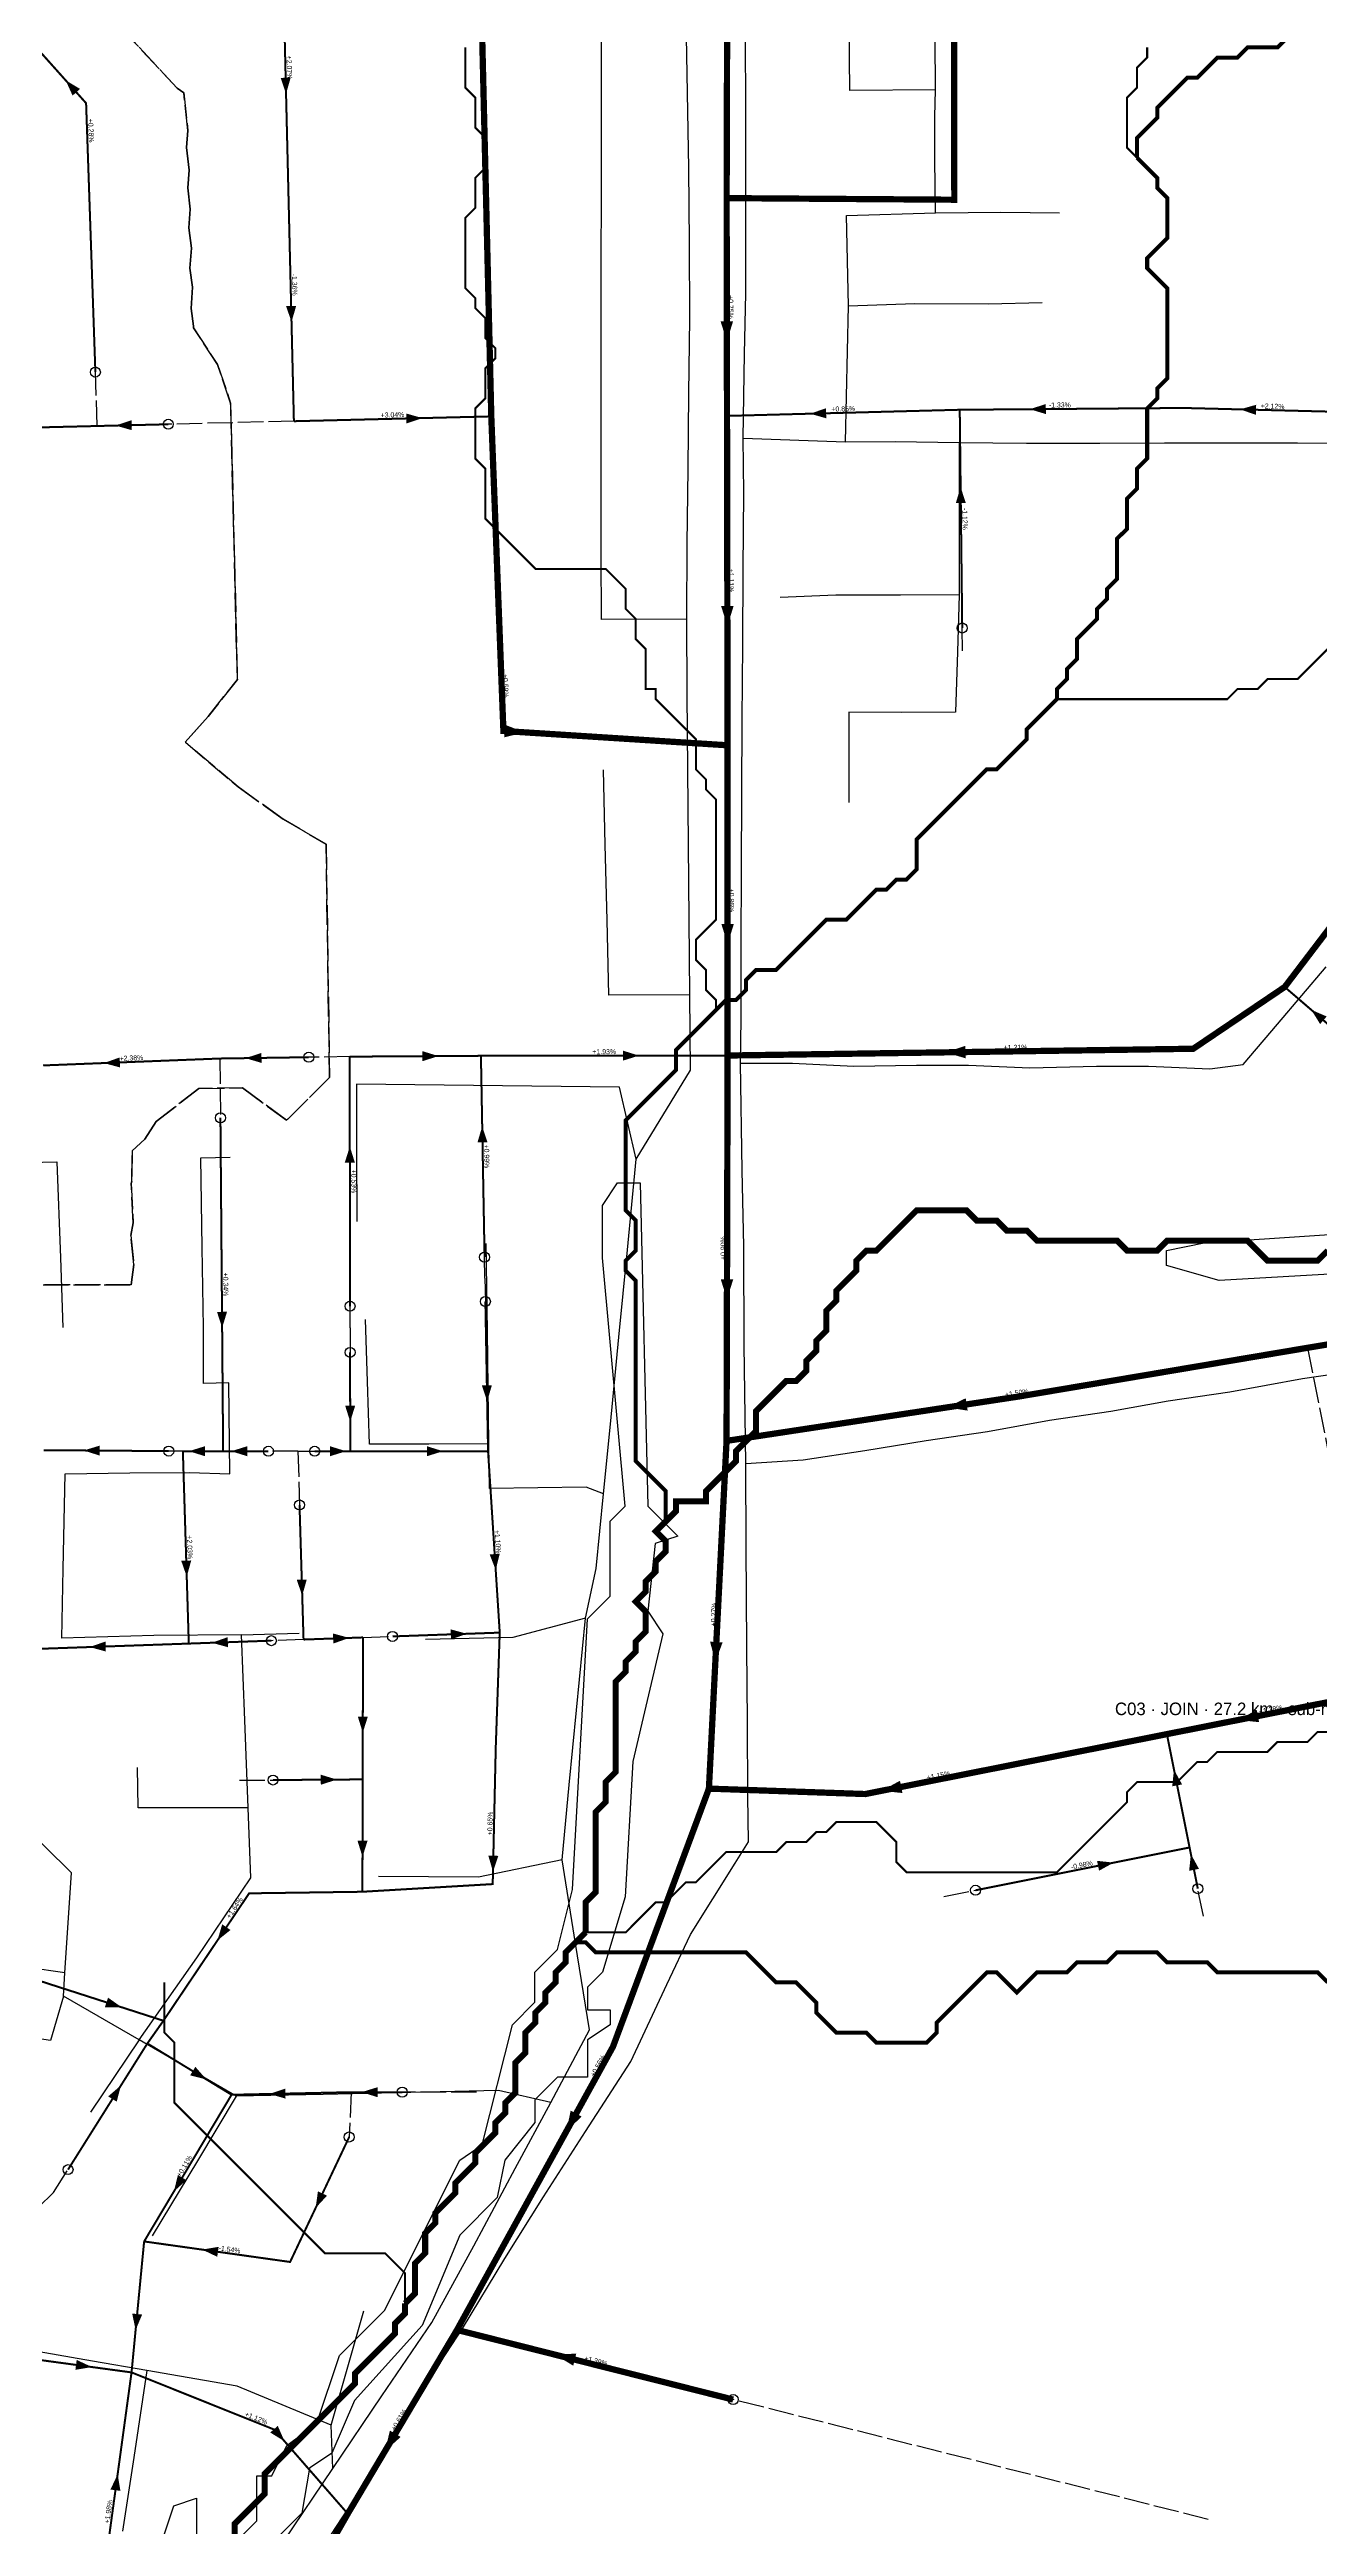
# Model space of a CAD drawing. Header units: metres. Extents: x 442821 to 452274, y 2561971 to 2571293.
# Drawn here: x 450702 to 451209, y 2568316 to 2569304 of the extents above; entities that cross this region are included whole.
import ezdxf
from ezdxf.enums import TextEntityAlignment as Align

# ---------------------------------------------------------------- set-up
doc = ezdxf.new("R2010")
doc.units = ezdxf.units.M
doc.header["$LTSCALE"] = 8
doc.linetypes.add('DASHDOT', pattern=[3.556, 2.54, -0.508, 0, -0.508])
doc.linetypes.add('DASHED', pattern=[1.524, 1.27, -0.254])
for name, color, linetype in [('A_ARROWS', 7, 'Continuous'), ('A_BUILT_2006', 252, 'Continuous'), ('A_CATCH_LABEL', 7, 'Continuous'), ('A_CATCHMENTS', 7, 'Continuous'), ('A_GRADIENT', 8, 'Continuous'), ('A_HEAD_GAP', 8, 'Continuous'), ('A_HEADS', 8, 'Continuous'), ('A_STREAMS', 5, 'Continuous'), ('A_WADI', 4, 'Continuous')]:
    doc.layers.add(name, color=color, linetype=linetype)

msp = doc.modelspace()

# ---------------------------------------------------------------- linework, layer by layer
at = {"layer": 'A_ARROWS', "color": 1}
for points in [[(450708.58, 2569292.04), (450714.33, 2569288.6), (450711.35, 2569285.93)], [(450728.53, 2569154.24), (450734.88, 2569156.39), (450734.97, 2569152.39)], [(450780.32, 2568901.77), (450786.69, 2568903.86), (450786.75, 2568899.86)], [(450723.83, 2568899.8), (450730.14, 2568902.05), (450730.3, 2568898.06)]]:
    msp.add_solid(points, dxfattribs=at)
at = {"layer": 'A_ARROWS', "color": 2}
for points in [[(450796.51, 2569286.64), (450794.36, 2569292.99), (450798.36, 2569293.09)], [(450798.69, 2569195.54), (450796.54, 2569201.89), (450800.54, 2569201.99)], [(450972.38, 2569187.87), (450969.86, 2569195.86), (450974.86, 2569195.87)], [(451005.57, 2569158.97), (451011.92, 2569161.14), (451012.02, 2569157.14)], [(451093.23, 2569160.77), (451099.61, 2569162.82), (451099.64, 2569158.82)], [(451177.09, 2569160.69), (451183.54, 2569162.53), (451183.44, 2569158.53)], [(450850.89, 2569157.22), (450844.54, 2569155.06), (450844.44, 2569159.06)], [(451065.63, 2569129.7), (451067.7, 2569123.32), (451063.7, 2569123.28)], [(450972.58, 2569074.22), (450970.07, 2569082.22), (450975.07, 2569082.22)], [(450891.73, 2569031.79), (450883.58, 2569029.81), (450883.9, 2569034.8)], [(450972.67, 2568947.34), (450970.17, 2568955.34), (450975.17, 2568955.34)], [(451205.51, 2568921.06), (451211.67, 2568918.41), (451209.06, 2568915.37)], [(450857.32, 2568902.6), (450850.93, 2568900.56), (450850.9, 2568904.56)], [(450937.3, 2568902.78), (450930.91, 2568900.77), (450930.9, 2568904.77)], [(451059.59, 2568904.08), (451067.55, 2568906.7), (451067.62, 2568901.7)], [(450874.77, 2568874.56), (450876.88, 2568868.2), (450872.88, 2568868.13)], [(450821.95, 2568866.52), (450823.96, 2568860.12), (450819.96, 2568860.12)], [(450972.41, 2568805.54), (450969.93, 2568813.55), (450974.93, 2568813.53)], [(450771.01, 2568794.12), (450768.96, 2568800.51), (450772.96, 2568800.54)], [(450876.74, 2568764.79), (450874.63, 2568771.16), (450878.63, 2568771.23)], [(451060.13, 2568762.37), (451067.67, 2568766.04), (451068.42, 2568761.1)], [(450822.1, 2568756.67), (450820.09, 2568763.07), (450824.09, 2568763.08)], [(450715.79, 2568745.19), (450722.21, 2568747.14), (450722.18, 2568743.14)], [(450757.77, 2568744.9), (450764.17, 2568746.9), (450764.17, 2568742.9)], [(450774.64, 2568744.9), (450781.04, 2568746.89), (450781.04, 2568742.89)], [(450820.44, 2568744.89), (450814.04, 2568742.89), (450814.04, 2568746.89)], [(450859.11, 2568744.89), (450852.71, 2568742.89), (450852.71, 2568746.89)], [(450756.89, 2568694.83), (450754.69, 2568701.17), (450758.69, 2568701.29)], [(450880.16, 2568697.46), (450877.75, 2568703.71), (450881.74, 2568703.97)], [(450802.96, 2568687.22), (450800.78, 2568693.56), (450804.77, 2568693.68)], [(450718.15, 2568666.73), (450724.48, 2568668.95), (450724.62, 2568664.96)], [(450766.89, 2568668.45), (450773.21, 2568670.67), (450773.35, 2568666.67)], [(450821.72, 2568670.38), (450815.39, 2568668.15), (450815.25, 2568672.15)], [(450868.65, 2568672.03), (450862.33, 2568669.8), (450862.19, 2568673.8)], [(450967.78, 2568660.75), (450965.68, 2568668.87), (450970.68, 2568668.62)], [(450827.12, 2568632.58), (450825.14, 2568638.98), (450829.14, 2568638.97)], [(451176.4, 2568637.64), (451183.76, 2568641.65), (451184.73, 2568636.75)], [(451150.75, 2568617.81), (451153.97, 2568611.92), (451150.05, 2568611.14)], [(450816.78, 2568613.84), (450810.39, 2568611.79), (450810.36, 2568615.79)], [(451034.09, 2568609.37), (451041.45, 2568613.38), (451042.42, 2568608.47)], [(450827.01, 2568583.01), (450825.02, 2568589.41), (450829.02, 2568589.4)], [(450879.07, 2568577.04), (450877.21, 2568583.49), (450881.21, 2568583.4)], [(451126.74, 2568580.7), (451120.86, 2568577.48), (451120.07, 2568581.4)], [(451157.5, 2568584.09), (451160.71, 2568578.21), (451156.79, 2568577.42)], [(450769.12, 2568549.62), (450771.03, 2568556.05), (450774.35, 2568553.82)], [(450730.97, 2568522.95), (450724.26, 2568523.01), (450725.49, 2568526.82)], [(450764.75, 2568494.16), (450758.24, 2568495.78), (450760.32, 2568499.2)], [(450730.65, 2568491.77), (450728.94, 2568485.29), (450725.55, 2568487.42)], [(450789.86, 2568488.38), (450796.21, 2568490.51), (450796.3, 2568486.52)], [(450826.64, 2568489.08), (450833.04, 2568491.08), (450833.04, 2568487.08)], [(450908.38, 2568473.53), (450910.05, 2568481.75), (450914.43, 2568479.34)], [(450751.79, 2568449.49), (450753.35, 2568456.01), (450756.79, 2568453.96)], [(450808.3, 2568442.85), (450809.23, 2568449.49), (450812.84, 2568447.78)], [(450763.01, 2568426.26), (450769.63, 2568427.35), (450769.07, 2568423.39)], [(450736.5, 2568394.16), (450735.12, 2568400.73), (450739.1, 2568400.34)], [(450719.07, 2568379.38), (450712.46, 2568378.26), (450712.99, 2568382.22)], [(450903.93, 2568384.3), (450912.3, 2568384.76), (450911.07, 2568379.92)], [(450795.91, 2568349.75), (450790.19, 2568353.26), (450793.21, 2568355.89)], [(450836.01, 2568345.88), (450837.94, 2568354.03), (450842.24, 2568351.48)], [(450729.32, 2568336.57), (450730.43, 2568329.96), (450726.47, 2568330.5)]]:
    msp.add_solid(points, dxfattribs=at)
at = {"layer": 'A_BUILT_2006', "color": 252}
for points in [[(450979.88, 2569264.57), (450979.75, 2569325.56)], [(451021.38, 2569287.91), (451020.98, 2569326.97)], [(450956.68, 2569286.97), (450956.14, 2569316.96)], [(450922.33, 2569277.88), (450922.35, 2569307.88)], [(451055.63, 2569288.22), (451055.51, 2569308.58)], [(450957.22, 2569256.97), (450956.68, 2569286.97)], [(451055.63, 2569288.22), (451021.38, 2569287.91)], [(451055.4, 2569277.46), (451055.63, 2569288.22)], [(450922.31, 2569247.88), (450922.33, 2569277.88)], [(451055.29, 2569260.51), (451055.4, 2569277.46)], [(450979.92, 2569206.95), (450979.88, 2569264.57)], [(451055.66, 2569239.11), (451055.29, 2569260.51)], [(450957.49, 2569226.97), (450957.22, 2569256.97)], [(450922.29, 2569217.88), (450922.31, 2569247.88)], [(451020.06, 2569238.09), (451055.66, 2569239.11)], [(451020.86, 2569202.02), (451020.06, 2569238.09)], [(451055.66, 2569239.11), (451081.66, 2569239.34)], [(451081.66, 2569239.34), (451105.14, 2569239.2)], [(450957.54, 2569196.97), (450957.49, 2569226.97)], [(450922.28, 2569187.88), (450922.29, 2569217.88)], [(450979.43, 2569182.93), (450979.92, 2569206.95)], [(451019.73, 2569147.78), (451020.86, 2569202.02)], [(451020.86, 2569202.02), (451047.41, 2569202.89)], [(451047.41, 2569202.89), (451076.75, 2569202.84)], [(451076.75, 2569202.84), (451098.12, 2569203.37)], [(450957.21, 2569166.98), (450957.54, 2569196.97)], [(450922.26, 2569157.88), (450922.28, 2569187.88)], [(450978.81, 2569149.15), (450979.43, 2569182.93)], [(450956.89, 2569136.98), (450957.21, 2569166.98)], [(450922.24, 2569127.88), (450922.26, 2569157.88)], [(450979.14, 2569127.42), (450978.81, 2569149.15)], [(450978.81, 2569149.15), (451019.73, 2569147.78)], [(451019.73, 2569147.78), (451039.49, 2569147.94)], [(451039.49, 2569147.94), (451065, 2569147.5)], [(451065, 2569147.5), (451065.01, 2569121.98)], [(451065, 2569147.5), (451091.86, 2569147.21)], [(451091.86, 2569147.21), (451121.2, 2569147.16)], [(451121.2, 2569147.16), (451146.95, 2569147.33)], [(451146.95, 2569147.33), (451170.64, 2569147.39)], [(451170.64, 2569147.39), (451199.98, 2569147.34)], [(451199.98, 2569147.34), (451230.01, 2569147.21)], [(450956.57, 2569106.98), (450956.89, 2569136.98)], [(450922.23, 2569102.88), (450922.24, 2569127.88)], [(450978.92, 2569096.86), (450979.14, 2569127.42)], [(451065.01, 2569121.98), (451065.01, 2569086.63)], [(450922.38, 2569076.89), (450922.23, 2569102.88)], [(450956.35, 2569076.98), (450956.57, 2569106.98)], [(450978.72, 2569066.69), (450978.92, 2569096.86)], [(451015.88, 2569086.51), (450993.69, 2569085.6)], [(451041.66, 2569086.58), (451015.88, 2569086.51)], [(451065.01, 2569086.63), (451041.66, 2569086.58)], [(451065.01, 2569086.63), (451064.34, 2569063.91)], [(450956.35, 2569076.98), (450922.38, 2569076.89)], [(450956.59, 2569046.98), (450956.35, 2569076.98)], [(450978.53, 2569036.94), (450978.72, 2569066.69)], [(451064.34, 2569063.91), (451063.58, 2569039.83)], [(450956.84, 2569016.98), (450956.59, 2569046.98)], [(450978.34, 2569007.29), (450978.53, 2569036.94)], [(451021.08, 2569039.79), (451020.98, 2569003.79)], [(451042.23, 2569039.77), (451021.08, 2569039.79)], [(451063.58, 2569039.83), (451042.23, 2569039.77)], [(450923.86, 2568986.87), (450923.14, 2569016.86)], [(450957.09, 2568986.98), (450956.84, 2569016.98)], [(450978.19, 2568977.33), (450978.34, 2569007.29)], [(450924.58, 2568956.88), (450923.86, 2568986.87)], [(450957.34, 2568956.98), (450957.09, 2568986.98)], [(450978.06, 2568946.48), (450978.19, 2568977.33)], [(450925.3, 2568926.89), (450924.58, 2568956.88)], [(450957.59, 2568926.99), (450957.34, 2568956.98)], [(450978.04, 2568917.51), (450978.06, 2568946.48)], [(451192.1, 2568915.34), (451211.45, 2568938.27)], [(450957.59, 2568926.99), (450925.3, 2568926.89)], [(450957.84, 2568896.98), (450957.59, 2568926.99)], [(450977.79, 2568899.74), (450978.04, 2568917.51)], [(451178.36, 2568899.28), (451192.1, 2568915.34)], [(450936.24, 2568861.42), (450957.84, 2568896.98)], [(450977.79, 2568899.74), (450998.59, 2568899.74)], [(450978.44, 2568856.91), (450977.79, 2568899.74)], [(450998.59, 2568899.74), (451023.08, 2568898.62)], [(451023.08, 2568898.62), (451048.01, 2568899.02)], [(451048.01, 2568899.02), (451068.8, 2568899.02)], [(451068.8, 2568899.02), (451093.29, 2568897.89)], [(451093.29, 2568897.89), (451119.78, 2568898.61)], [(451119.78, 2568898.61), (451140.58, 2568898.61)], [(451140.58, 2568898.61), (451165.07, 2568897.48)], [(451165.07, 2568897.48), (451178.36, 2568899.28)], [(450859.58, 2568891.03), (450824.57, 2568891.42)], [(450824.57, 2568891.42), (450824.66, 2568866.42)], [(450894.58, 2568890.64), (450859.58, 2568891.03)], [(450929.58, 2568890.25), (450894.58, 2568890.64)], [(450936.24, 2568861.42), (450929.58, 2568890.25)], [(450824.66, 2568866.42), (450824.76, 2568836.56)], [(450681.92, 2568859.88), (450705.11, 2568860.34)], [(450705.11, 2568860.34), (450706.55, 2568822.03)], [(450762.56, 2568862.01), (450774.19, 2568862.26)], [(450762.99, 2568826.17), (450762.56, 2568862.01)], [(450932.7, 2568825.26), (450936.24, 2568861.42)], [(450979.14, 2568826.71), (450978.44, 2568856.91)], [(450763.56, 2568794.31), (450762.99, 2568826.17)], [(450876.85, 2568792.85), (450876.39, 2568827.85)], [(450929.26, 2568790.35), (450932.7, 2568825.26)], [(450979.3, 2568787.16), (450979.14, 2568826.71)], [(450706.55, 2568822.03), (450707.52, 2568794.3)], [(450829.07, 2568772.67), (450828.24, 2568797.45)], [(450763.56, 2568771.98), (450763.56, 2568794.31)], [(450877.46, 2568747.89), (450876.85, 2568792.85)], [(450925.91, 2568755.75), (450929.26, 2568790.35)], [(450979.99, 2568739.99), (450979.3, 2568787.16)], [(451202.07, 2568773.85), (451226.59, 2568777.47)], [(450773.68, 2568772.23), (450763.56, 2568771.98)], [(450774.02, 2568735.91), (450773.68, 2568772.23)], [(450829.77, 2568747.68), (450829.07, 2568772.67)], [(451125.58, 2568760.87), (451148.46, 2568765.04)], [(451148.46, 2568765.04), (451172.97, 2568768.66)], [(451172.97, 2568768.66), (451202.07, 2568773.85)], [(450923.19, 2568727.9), (450925.91, 2568755.75)], [(451076.35, 2568752.78), (451101.06, 2568757.25)], [(451101.06, 2568757.25), (451125.58, 2568760.87)], [(450853.46, 2568747.68), (450829.77, 2568747.68)], [(450877.46, 2568747.89), (450853.46, 2568747.68)], [(450877.68, 2568730.05), (450877.46, 2568747.89)], [(451027.36, 2568745.14), (451051.84, 2568749.16)], [(451051.84, 2568749.16), (451076.35, 2568752.78)], [(450707.56, 2568697.97), (450708.42, 2568735.91)], [(450708.42, 2568735.91), (450734.2, 2568736.2)], [(450734.2, 2568736.2), (450757.95, 2568736.34)], [(450757.95, 2568736.34), (450774.02, 2568735.91)], [(450979.99, 2568739.99), (451002.85, 2568741.52)], [(450980.13, 2568706.84), (450979.99, 2568739.99)], [(451002.85, 2568741.52), (451027.36, 2568745.14)], [(450916.22, 2568730.49), (450877.68, 2568730.05)], [(450923.19, 2568727.9), (450916.22, 2568730.49)], [(450920.27, 2568698.04), (450923.19, 2568727.9)], [(450980.37, 2568666.72), (450980.13, 2568706.84)], [(450707.12, 2568670.31), (450707.56, 2568697.97)], [(450916, 2568678.27), (450920.27, 2568698.04)], [(450916, 2568678.27), (450886.92, 2568670.57)], [(450912.44, 2568641.57), (450916, 2568678.27)], [(450743.71, 2568671.28), (450707.12, 2568670.31)], [(450778.71, 2568671.55), (450743.71, 2568671.28)], [(450778.71, 2568671.55), (450801.7, 2568672.26)], [(450780.04, 2568637.59), (450778.71, 2568671.55)], [(450886.92, 2568670.57), (450852.1, 2568669.71)], [(450980.54, 2568636.81), (450980.37, 2568666.72)], [(450781.42, 2568602.62), (450780.04, 2568637.59)], [(450909.52, 2568611.72), (450912.44, 2568641.57)], [(450980.72, 2568607.22), (450980.54, 2568636.81)], [(450737.51, 2568602.62), (450737.22, 2568618.64)], [(450906.61, 2568581.83), (450909.52, 2568611.72)], [(450975.72, 2568580.46), (450980.94, 2568588.99), (450980.72, 2568607.22)], [(450710.92, 2568576.67), (450689.46, 2568597.75)], [(450759.42, 2568602.62), (450737.51, 2568602.62)], [(450781.42, 2568602.62), (450759.42, 2568602.62)], [(450782.52, 2568574.67), (450781.42, 2568602.62)], [(450906.61, 2568581.83), (450873.35, 2568574.83)], [(450911.97, 2568548.46), (450906.61, 2568581.83)], [(450957.92, 2568552.03), (450975.72, 2568580.46)], [(450708.31, 2568536.75), (450710.92, 2568576.67)], [(450760.96, 2568542.66), (450782.52, 2568574.67)], [(450873.35, 2568574.83), (450833.35, 2568575.15)], [(450917.52, 2568513.9), (450911.97, 2568548.46)], [(450948.41, 2568532.12), (450957.92, 2568552.03)], [(450708.31, 2568536.75), (450678.6, 2568540.93)], [(450737.9, 2568509.96), (450760.96, 2568542.66)], [(450707.7, 2568527.4), (450708.31, 2568536.75)], [(450934.01, 2568501.32), (450948.41, 2568532.12)], [(450707.7, 2568527.4), (450702.5, 2568509.7)], [(450737.9, 2568509.96), (450707.7, 2568527.4)], [(450702.5, 2568509.7), (450678.84, 2568513.35)], [(450737.9, 2568509.96), (450718.51, 2568481.08)], [(450776.67, 2568487.43), (450737.9, 2568509.96)], [(450902.2, 2568484.99), (450917.52, 2568513.9)], [(450915.92, 2568473.4), (450934.01, 2568501.32)], [(450846.3, 2568488.93), (450811.31, 2568488.1)], [(450881.29, 2568489.76), (450846.3, 2568488.93)], [(450902.2, 2568484.99), (450881.29, 2568489.76)], [(450776.67, 2568487.43), (450761.18, 2568461.74)], [(450811.31, 2568488.1), (450776.67, 2568487.43)], [(450887.98, 2568458.58), (450902.2, 2568484.99)], [(450899.22, 2568447.31), (450915.92, 2568473.4)], [(450761.18, 2568461.74), (450743.1, 2568431.77)], [(450871.36, 2568427.77), (450887.98, 2568458.58)], [(450883.85, 2568422.74), (450899.22, 2568447.31)], [(450854.71, 2568397.2), (450871.36, 2568427.77)], [(450866.88, 2568394.71), (450883.85, 2568422.74)], [(450814.45, 2568356.2), (450827.59, 2568401.8)], [(450834.76, 2568367.84), (450854.71, 2568397.2)], [(450847.42, 2568364.89), (450866.88, 2568394.71)], [(450719.31, 2568381.73), (450697.2, 2568385.6)], [(450740.98, 2568377.95), (450719.31, 2568381.73)], [(450740.98, 2568377.95), (450735.72, 2568343.34)], [(450777.07, 2568371.81), (450740.98, 2568377.95)], [(450814.45, 2568356.2), (450777.07, 2568371.81)], [(450815.17, 2568338.84), (450834.76, 2568367.84)], [(450827.88, 2568333.03), (450847.42, 2568364.89)], [(450815.17, 2568338.84), (450814.45, 2568356.2)], [(450735.72, 2568343.34), (450731.21, 2568313.88)], [(450795.58, 2568309.83), (450815.17, 2568338.84)], [(450810.12, 2568305.81), (450827.88, 2568333.03)]]:
    msp.add_lwpolyline(points, dxfattribs=at)
at = {"layer": 'A_CATCHMENTS', "color": 2, "linetype": 'DASHED'}
msp.add_lwpolyline([(450663.01, 2568811.21), (450734.71, 2568811.27), (450735.77, 2568819.46), (450734.56, 2568831.01), (450735.51, 2568836.1), (450734.77, 2568851.69), (450735.02, 2568852.73), (450735.13, 2568864.74), (450740.23, 2568869.4), (450744.64, 2568876.42), (450761.78, 2568889.72), (450779.18, 2568889.86), (450796.72, 2568877), (450797.08, 2568877.37), (450797.2, 2568877.43), (450813.86, 2568894.06), (450812.5, 2568987.15), (450795.34, 2568997.17), (450777.42, 2569009.99), (450756.37, 2569027.83), (450756.3, 2569027.9), (450765.47, 2569038.13), (450777.08, 2569052.92), (450774.4, 2569163.15), (450769.19, 2569178.59), (450759.61, 2569193.2), (450759.65, 2569193.94), (450758.66, 2569201.01), (450759.2, 2569209.5), (450758.19, 2569217.06), (450758.75, 2569225.05), (450757.72, 2569233.12), (450758.29, 2569240.61), (450757.26, 2569249.17), (450757.83, 2569256.17), (450756.8, 2569265.22), (450757.39, 2569272), (450755.67, 2569286.99), (450753.11, 2569288.85), (450730.7, 2569312.9)], dxfattribs=at)
at = {"layer": 'A_CATCHMENTS', "color": 1, "linetype": 'DASHED'}
msp.add_lwpolyline([(450730.7, 2569312.9), (450753.11, 2569288.85), (450755.67, 2569286.99), (450757.39, 2569272), (450756.8, 2569265.22), (450757.83, 2569256.17), (450757.26, 2569249.17), (450758.29, 2569240.61), (450757.72, 2569233.12), (450758.75, 2569225.05), (450758.19, 2569217.06), (450759.2, 2569209.5), (450758.66, 2569201.01), (450759.65, 2569193.94), (450759.61, 2569193.2), (450769.19, 2569178.59), (450774.4, 2569163.15), (450777.08, 2569052.92), (450765.47, 2569038.13), (450756.3, 2569027.9), (450756.37, 2569027.83), (450777.42, 2569009.99), (450795.34, 2568997.17), (450812.5, 2568987.15), (450813.86, 2568894.06), (450797.2, 2568877.43), (450797.08, 2568877.37), (450796.72, 2568877), (450779.18, 2568889.86), (450761.78, 2568889.72), (450744.64, 2568876.42), (450740.23, 2568869.4), (450735.13, 2568864.74), (450735.02, 2568852.73), (450734.77, 2568851.69), (450735.51, 2568836.1), (450734.56, 2568831.01), (450735.77, 2568819.46), (450734.71, 2568811.27), (450663.01, 2568811.21)], dxfattribs=at)
at = {"layer": 'A_HEAD_GAP', "color": 8, "linetype": 'DASHED'}
for points in [[(450721.19, 2569154.06), (450720.44, 2569175.59)], [(450799.64, 2569155.97), (450749.53, 2569154.75)], [(451066.38, 2569064.39), (451066.27, 2569073.44)], [(450770.14, 2568901.62), (450770.33, 2568877.96)], [(450821.9, 2568902.37), (450805.59, 2568902.14)], [(450875.86, 2568813.93), (450875.71, 2568822.35)], [(450875.86, 2568813.93), (450876.03, 2568804.65)], [(450822.05, 2568794.1), (450822.04, 2568802.75)], [(450822.05, 2568794.1), (450822.06, 2568784.35)], [(451204, 2568786.16), (451219.08, 2568710.36)], [(450755.35, 2568744.9), (450749.71, 2568744.94)], [(450801.25, 2568744.89), (450789.47, 2568744.89)], [(450801.25, 2568744.89), (450801.89, 2568723.44)], [(450801.25, 2568744.89), (450807.93, 2568744.89)], [(450803.49, 2568669.73), (450790.64, 2568669.28)], [(450827.21, 2568670.57), (450838.99, 2568670.98)], [(450777.94, 2568613.56), (450791.32, 2568613.66)], [(451058.99, 2568567.14), (451071.59, 2568569.66)], [(451162.46, 2568559.29), (451160.25, 2568570.3)], [(450822.48, 2568489.08), (450821.7, 2568471.19)], [(450872.52, 2568489.07), (450842.87, 2568489.08)], [(450689.07, 2568434.63), (450703.79, 2568449.04), (450709.53, 2568458.17)], [(451164.43, 2568318.57), (450974.88, 2568366.4)]]:
    msp.add_lwpolyline(points, dxfattribs=at)
at = {"layer": 'A_HEADS', "color": 1}
for centre in [(450720.44, 2569175.59), (450749.53, 2569154.75), (450805.59, 2568902.14)]:
    msp.add_circle(centre, 2, dxfattribs=at)
at = {"layer": 'A_HEADS', "color": 2}
for centre in [(451066.27, 2569073.44), (450770.33, 2568877.96), (450875.71, 2568822.35), (450822.04, 2568802.75), (450876.03, 2568804.65), (450822.06, 2568784.35), (450749.71, 2568744.94), (450789.47, 2568744.89), (450807.93, 2568744.89), (450801.89, 2568723.44), (450790.64, 2568669.28), (450838.99, 2568670.98), (450791.32, 2568613.66), (451071.59, 2568569.66), (451160.25, 2568570.3), (450842.87, 2568489.08), (450821.7, 2568471.19), (450709.53, 2568458.17), (450974.88, 2568366.4)]:
    msp.add_circle(centre, 2, dxfattribs=at)
at = {"layer": 'A_SECONDARY_HEADER', "color": 2, "const_width": 2.5}
for points in [[(450761.43, 2569560.32), (450871.65, 2569438.98), (450878.39, 2569157.89)], [(451008.06, 2569524.87), (451062.93, 2569453.04), (451063.02, 2569348.71), (451063.11, 2569244.37), (450972.28, 2569245.01)], [(450943.35, 2569464.79), (450970.53, 2569429.43), (450972.72, 2569398.1), (450972.28, 2569245.01)], [(450972.28, 2569245.01), (450972.43, 2569158.1)], [(450878.39, 2569157.89), (450883.23, 2569032.34), (450972.66, 2569026.63)], [(450972.43, 2569158.1), (450972.66, 2569026.63)], [(450972.66, 2569026.63), (450972.67, 2568902.82)], [(451242.15, 2568992.24), (451194.92, 2568930.17)], [(451194.92, 2568930.17), (451158.44, 2568905.52), (450972.67, 2568902.82)], [(450972.67, 2568902.82), (450972.25, 2568749.02)], [(451348.51, 2568810.31), (451204, 2568786.16)], [(451204, 2568786.16), (451088.97, 2568766.75), (450972.25, 2568749.02)], [(451231.38, 2568648.56), (451147.92, 2568631.98)], [(451147.92, 2568631.98), (451027.59, 2568608.07), (450965.21, 2568610.23)], [(450965.21, 2568610.23), (450926.94, 2568507.24), (450864.71, 2568394.19)], [(450864.71, 2568394.19), (450821.13, 2568320.83)], [(450974.88, 2568366.4), (450864.71, 2568394.19)], [(450821.13, 2568320.83), (450782.44, 2568253.05)]]:
    msp.add_lwpolyline(points, dxfattribs=at)
at = {"layer": 'A_SECONDARY_HEADER', "color": 2, "linetype": 'DASHED', "const_width": 2.5}
msp.add_lwpolyline([(450972.25, 2568749.02), (450965.21, 2568610.23)], dxfattribs=at)
at = {"layer": 'A_SECONDARY_MAIN', "color": 2, "const_width": 0.8}
for points in [[(450795.49, 2569329.26), (450797.03, 2569264.9)], [(451065.28, 2569160.54), (450972.43, 2569158.1)], [(450799.64, 2569155.97), (450878.39, 2569157.89)], [(450821.9, 2568902.37), (450874.26, 2568902.7)], [(450822.04, 2568802.75), (450821.9, 2568902.37)], [(450874.26, 2568902.7), (450972.67, 2568902.82)], [(450875.71, 2568822.35), (450874.26, 2568902.7)], [(450771.41, 2568744.9), (450755.35, 2568744.9)], [(450755.35, 2568744.9), (450757.71, 2568668.12)], [(450822.12, 2568744.89), (450877.1, 2568744.89)], [(450877.1, 2568744.89), (450881.76, 2568672.49)], [(450757.71, 2568668.12), (450698.44, 2568666.04)], [(450881.76, 2568672.49), (450880.17, 2568626.7), (450878.96, 2568572.13), (450826.98, 2568569.07)], [(450827.21, 2568670.57), (450827.08, 2568613.91)], [(450827.08, 2568613.91), (450826.98, 2568569.07)], [(450826.98, 2568569.07), (450781.78, 2568568.44), (450747.59, 2568517.6)], [(450696.52, 2568534.05), (450747.59, 2568517.6)], [(450739.89, 2568429.51), (450734.87, 2568377.24)], [(450685.45, 2568383.94), (450734.87, 2568377.24)], [(450734.87, 2568377.24), (450791.85, 2568354.4), (450821.13, 2568320.83)]]:
    msp.add_lwpolyline(points, dxfattribs=at)
at = {"layer": 'A_SECONDARY_MAIN', "color": 2, "linetype": 'DASHDOT', "const_width": 0.8}
for points in [[(450797.03, 2569264.9), (450799.64, 2569155.97)], [(451145.15, 2569161.18), (451065.28, 2569160.54)], [(451066.27, 2569073.44), (451065.28, 2569160.54)], [(451228.98, 2568900.88), (451194.92, 2568930.17)], [(450803.49, 2568669.73), (450827.21, 2568670.57)], [(451156.97, 2568586.74), (451147.92, 2568631.98)], [(450791.32, 2568613.66), (450827.08, 2568613.91)], [(451071.59, 2568569.66), (451156.97, 2568586.74)], [(451160.25, 2568570.3), (451156.97, 2568586.74)], [(450741.18, 2568508.53), (450774.77, 2568488.05)], [(450842.87, 2568489.08), (450822.48, 2568489.08)], [(450802.22, 2568429.98), (450798.13, 2568421.32), (450739.89, 2568429.51)]]:
    msp.add_lwpolyline(points, dxfattribs=at)
at = {"layer": 'A_SECONDARY_MAIN', "color": 1, "const_width": 0.8}
for points in [[(450721.19, 2569154.06), (450635.19, 2569151.97)], [(450770.14, 2568901.62), (450699.61, 2568898.86)]]:
    msp.add_lwpolyline(points, dxfattribs=at)
at = {"layer": 'A_SECONDARY_MAIN', "color": 2, "linetype": 'DASHED', "const_width": 0.8}
for points in [[(450807.93, 2568744.89), (450822.12, 2568744.89)], [(450747.59, 2568517.6), (450741.18, 2568508.53)], [(450774.77, 2568488.05), (450739.89, 2568429.51)], [(450822.48, 2568489.08), (450774.77, 2568488.05)]]:
    msp.add_lwpolyline(points, dxfattribs=at)
at = {"layer": 'A_SECONDARY_MAIN_BRANCH', "color": 1, "linetype": 'DASHED', "const_width": 0.8}
for points in [[(450720.44, 2569175.59), (450716.74, 2569282.9), (450659.88, 2569346.54)], [(450805.59, 2568902.14), (450770.14, 2568901.62)]]:
    msp.add_lwpolyline(points, dxfattribs=at)
at = {"layer": 'A_SECONDARY_MAIN_BRANCH', "color": 2, "const_width": 0.8}
for points in [[(451234.98, 2569159.25), (451154.52, 2569161.26), (451145.15, 2569161.18)], [(450876.03, 2568804.65), (450877.1, 2568744.89)], [(450822.06, 2568784.35), (450822.12, 2568744.89)], [(450789.47, 2568744.89), (450771.41, 2568744.9)], [(450801.89, 2568723.44), (450803.49, 2568669.73)], [(450838.99, 2568670.98), (450881.76, 2568672.49)], [(450709.53, 2568458.17), (450741.18, 2568508.53)], [(450821.7, 2568471.19), (450802.22, 2568429.98)], [(450692.87, 2568301.6), (450723.88, 2568296.75), (450734.87, 2568377.24)]]:
    msp.add_lwpolyline(points, dxfattribs=at)
at = {"layer": 'A_SECONDARY_MAIN_BRANCH', "color": 1, "const_width": 0.8}
msp.add_lwpolyline([(450749.53, 2569154.75), (450721.19, 2569154.06)], dxfattribs=at)
at = {"layer": 'A_SECONDARY_MAIN_BRANCH', "color": 2, "linetype": 'DASHED', "const_width": 0.8}
for points in [[(450770.33, 2568877.96), (450771.41, 2568744.9)], [(450749.71, 2568744.94), (450699.85, 2568745.3)], [(450790.64, 2568669.28), (450757.71, 2568668.12)]]:
    msp.add_lwpolyline(points, dxfattribs=at)
at = {"layer": 'A_STREAMS', "color": 5}
for points, const_width in [([(451212.06, 2569313.13), (451208.06, 2569313.13), (451204.06, 2569313.13), (451200.05, 2569313.13), (451196.05, 2569309.13), (451192.05, 2569305.13), (451188.05, 2569305.13), (451184.05, 2569305.13), (451180.05, 2569305.13), (451176.05, 2569301.13), (451172.05, 2569301.13), (451168.05, 2569301.13), (451164.05, 2569297.12), (451160.05, 2569293.12), (451156.05, 2569293.12), (451152.05, 2569289.12), (451148.05, 2569285.12), (451144.05, 2569281.12), (451144.05, 2569277.12), (451140.05, 2569273.12), (451136.05, 2569269.11), (451136.05, 2569265.11), (451136.05, 2569261.11)], 1.6), ([(450868.01, 2569305.13), (450868.01, 2569301.13), (450868.01, 2569297.12), (450868.01, 2569293.12), (450868.01, 2569289.12), (450872.01, 2569285.12), (450872.01, 2569281.12), (450872.01, 2569277.12), (450872.01, 2569273.12), (450876.01, 2569269.11), (450876.01, 2569265.11), (450876.01, 2569261.11), (450876.01, 2569257.11), (450872.01, 2569253.11), (450872.01, 2569249.11), (450872.01, 2569245.11), (450872.01, 2569241.1), (450868.01, 2569237.1), (450868.01, 2569233.1), (450868.01, 2569229.1), (450868.01, 2569225.1), (450868.01, 2569221.1), (450868.01, 2569217.1), (450868.01, 2569213.1), (450868.01, 2569209.09), (450872.01, 2569205.09), (450872.01, 2569201.09), (450876.01, 2569197.09), (450876.01, 2569193.09), (450876.01, 2569189.09), (450880.01, 2569185.09), (450880.01, 2569181.08), (450876.01, 2569177.08), (450876.01, 2569173.08), (450876.01, 2569169.08), (450876.01, 2569165.08), (450872.01, 2569161.08), (450872.01, 2569157.08), (450872.01, 2569153.07), (450872.01, 2569149.07), (450872.01, 2569145.07), (450872.01, 2569141.07), (450876.01, 2569137.07), (450876.01, 2569133.07), (450876.01, 2569129.07), (450876.01, 2569125.06), (450876.01, 2569121.06), (450876.01, 2569117.06), (450880.01, 2569113.06), (450884.01, 2569109.06), (450888.01, 2569105.06), (450892.01, 2569101.06), (450896.01, 2569097.05), (450900.01, 2569097.05), (450904.01, 2569097.05), (450908.01, 2569097.05), (450912.02, 2569097.05), (450916.02, 2569097.05), (450920.02, 2569097.05), (450924.02, 2569097.05), (450928.02, 2569093.05), (450932.02, 2569089.05), (450932.02, 2569085.05), (450932.02, 2569081.05), (450936.02, 2569077.05), (450936.02, 2569073.05), (450936.02, 2569069.04), (450940.02, 2569065.04), (450940.02, 2569061.04), (450940.02, 2569057.04), (450940.02, 2569053.04), (450940.02, 2569049.04), (450944.02, 2569049.04), (450944.02, 2569045.04), (450948.02, 2569041.04), (450952.02, 2569037.03), (450956.02, 2569033.03), (450960.02, 2569029.03), (450960.02, 2569025.03), (450960.02, 2569021.03), (450960.02, 2569017.03), (450964.02, 2569013.03), (450964.02, 2569009.02), (450968.02, 2569005.02), (450968.02, 2569001.02), (450968.02, 2568997.02), (450968.02, 2568993.02), (450968.02, 2568989.02), (450968.02, 2568985.02), (450968.02, 2568981.01), (450968.02, 2568977.01), (450968.02, 2568973.01), (450968.02, 2568969.01), (450968.02, 2568965.01), (450968.02, 2568961.01), (450968.02, 2568957.01), (450964.02, 2568953), (450960.02, 2568949), (450960.02, 2568945), (450960.02, 2568941), (450964.02, 2568937), (450964.02, 2568933), (450964.02, 2568929), (450968.02, 2568924.99), (450968.02, 2568920.99)], 0.8), ([(451140.05, 2569305.13), (451140.05, 2569301.13), (451136.05, 2569297.12), (451136.05, 2569293.12), (451136.05, 2569289.12), (451132.05, 2569285.12), (451132.05, 2569281.12), (451132.05, 2569277.12), (451132.05, 2569273.12), (451132.05, 2569269.11), (451132.05, 2569265.11), (451136.05, 2569261.11)], 0.8), ([(451136.05, 2569261.11), (451140.05, 2569257.11), (451144.05, 2569253.11), (451144.05, 2569249.11), (451148.05, 2569245.11), (451148.05, 2569241.1), (451148.05, 2569237.1), (451148.05, 2569233.1), (451148.05, 2569229.1), (451144.05, 2569225.1), (451140.05, 2569221.1), (451140.05, 2569217.1), (451144.05, 2569213.1), (451148.05, 2569209.09), (451148.05, 2569205.09), (451148.05, 2569201.09), (451148.05, 2569197.09), (451148.05, 2569193.09), (451148.05, 2569189.09), (451148.05, 2569185.09), (451148.05, 2569181.08), (451148.05, 2569177.08), (451148.05, 2569173.08), (451144.05, 2569169.08), (451144.05, 2569165.08), (451140.05, 2569161.08), (451140.05, 2569157.08), (451140.05, 2569153.07), (451140.05, 2569149.07), (451140.05, 2569145.07), (451140.05, 2569141.07), (451136.05, 2569137.07), (451136.05, 2569133.07), (451136.05, 2569129.07), (451132.05, 2569125.06), (451132.05, 2569121.06), (451132.05, 2569117.06), (451132.05, 2569113.06), (451128.04, 2569109.06), (451128.04, 2569105.06), (451128.04, 2569101.06), (451128.04, 2569097.05), (451128.04, 2569093.05), (451124.04, 2569089.05), (451124.04, 2569085.05), (451120.04, 2569081.05), (451120.04, 2569077.05), (451116.04, 2569073.05), (451112.04, 2569069.04), (451112.04, 2569065.04), (451112.04, 2569061.04), (451108.04, 2569057.04), (451108.04, 2569053.04), (451104.04, 2569049.04), (451104.04, 2569045.04)], 1.6), ([(451212.06, 2569065.04), (451208.06, 2569061.04), (451204.06, 2569057.04), (451200.05, 2569053.04), (451196.05, 2569053.04), (451192.05, 2569053.04), (451188.05, 2569053.04), (451184.05, 2569049.04), (451180.05, 2569049.04), (451176.05, 2569049.04), (451172.05, 2569045.04), (451168.05, 2569045.04), (451164.05, 2569045.04), (451160.05, 2569045.04), (451156.05, 2569045.04), (451152.05, 2569045.04), (451148.05, 2569045.04), (451144.05, 2569045.04), (451140.05, 2569045.04), (451136.05, 2569045.04), (451132.05, 2569045.04), (451128.04, 2569045.04), (451124.04, 2569045.04), (451120.04, 2569045.04), (451116.04, 2569045.04), (451112.04, 2569045.04), (451108.04, 2569045.04), (451104.04, 2569045.04)], 0.8), ([(451104.04, 2569045.04), (451100.04, 2569041.04), (451096.04, 2569037.03), (451092.04, 2569033.03), (451092.04, 2569029.03), (451088.04, 2569025.03), (451084.04, 2569021.03), (451080.04, 2569017.03), (451076.04, 2569017.03), (451072.04, 2569013.03), (451068.04, 2569009.02), (451064.04, 2569005.02), (451060.04, 2569001.02), (451056.04, 2568997.02), (451052.03, 2568993.02), (451048.03, 2568989.02), (451048.03, 2568985.02), (451048.03, 2568981.01), (451048.03, 2568977.01), (451044.03, 2568973.01), (451040.03, 2568973.01), (451036.03, 2568969.01), (451032.03, 2568969.01), (451028.03, 2568965.01), (451024.03, 2568961.01), (451020.03, 2568957.01), (451016.03, 2568957.01), (451012.03, 2568957.01), (451008.03, 2568953), (451004.03, 2568949), (451000.03, 2568945), (450996.03, 2568941), (450992.03, 2568937), (450988.03, 2568937), (450984.03, 2568937), (450980.02, 2568933), (450980.02, 2568929), (450976.02, 2568924.99), (450972.02, 2568924.99), (450968.02, 2568920.99)], 1.6), ([(450968.02, 2568920.99), (450964.02, 2568916.99), (450960.02, 2568912.99), (450956.02, 2568908.99), (450952.02, 2568904.99), (450952.02, 2568900.99), (450952.02, 2568896.98), (450948.02, 2568892.98), (450944.02, 2568888.98), (450940.02, 2568884.98), (450936.02, 2568880.98), (450932.02, 2568876.98), (450932.02, 2568872.98), (450932.02, 2568868.98), (450932.02, 2568864.97), (450932.02, 2568860.97), (450932.02, 2568856.97), (450932.02, 2568852.97), (450932.02, 2568848.97), (450932.02, 2568844.97), (450932.02, 2568840.97), (450936.02, 2568836.96), (450936.02, 2568832.96), (450936.02, 2568828.96), (450936.02, 2568824.96), (450932.02, 2568820.96), (450932.02, 2568816.96), (450936.02, 2568812.96), (450936.02, 2568808.95), (450936.02, 2568804.95), (450936.02, 2568800.95), (450936.02, 2568796.95), (450936.02, 2568792.95), (450936.02, 2568788.95), (450936.02, 2568784.95), (450936.02, 2568780.94), (450936.02, 2568776.94), (450936.02, 2568772.94), (450936.02, 2568768.94), (450936.02, 2568764.94), (450936.02, 2568760.94), (450936.02, 2568756.94), (450936.02, 2568752.93), (450936.02, 2568748.93), (450936.02, 2568744.93), (450936.02, 2568740.93), (450940.02, 2568736.93), (450944.02, 2568732.93), (450948.02, 2568728.93), (450948.02, 2568724.92), (450948.02, 2568720.92), (450948.02, 2568716.92)], 1.6), ([(451212.06, 2568824.96), (451208.06, 2568820.96), (451204.06, 2568820.96), (451200.05, 2568820.96), (451196.05, 2568820.96), (451192.05, 2568820.96), (451188.05, 2568820.96), (451184.05, 2568824.96), (451180.05, 2568828.96), (451176.05, 2568828.96), (451172.05, 2568828.96), (451168.05, 2568828.96), (451164.05, 2568828.96), (451160.05, 2568828.96), (451156.05, 2568828.96), (451152.05, 2568828.96), (451148.05, 2568828.96), (451144.05, 2568824.96), (451140.05, 2568824.96), (451136.05, 2568824.96), (451132.05, 2568824.96), (451128.04, 2568828.96), (451124.04, 2568828.96), (451120.04, 2568828.96), (451116.04, 2568828.96), (451112.04, 2568828.96), (451108.04, 2568828.96), (451104.04, 2568828.96), (451100.04, 2568828.96), (451096.04, 2568828.96), (451092.04, 2568832.96), (451088.04, 2568832.96), (451084.04, 2568832.96), (451080.04, 2568836.96), (451076.04, 2568836.96), (451072.04, 2568836.96), (451068.04, 2568840.97), (451064.04, 2568840.97), (451060.04, 2568840.97), (451056.04, 2568840.97), (451052.03, 2568840.97), (451048.03, 2568840.97), (451044.03, 2568836.96), (451040.03, 2568832.96), (451036.03, 2568828.96), (451032.03, 2568824.96), (451028.03, 2568824.96), (451024.03, 2568820.96), (451024.03, 2568816.96), (451020.03, 2568812.96), (451016.03, 2568808.95), (451016.03, 2568804.95), (451012.03, 2568800.95), (451012.03, 2568796.95), (451012.03, 2568792.95), (451008.03, 2568788.95), (451008.03, 2568784.95), (451004.03, 2568780.94), (451004.03, 2568776.94), (451000.03, 2568772.94), (450996.03, 2568772.94), (450992.03, 2568768.94), (450988.03, 2568764.94), (450984.03, 2568760.94), (450984.03, 2568756.94), (450984.03, 2568752.93), (450980.02, 2568748.93), (450976.02, 2568744.93), (450976.02, 2568740.93), (450972.02, 2568736.93), (450968.02, 2568732.93), (450964.02, 2568728.93), (450964.02, 2568724.92), (450960.02, 2568724.92), (450956.02, 2568724.92), (450952.02, 2568724.92), (450952.02, 2568720.92), (450948.02, 2568716.92)], 2.4), ([(450948.02, 2568716.92), (450944.02, 2568712.92), (450948.02, 2568708.92), (450948.02, 2568704.92), (450944.02, 2568700.92), (450944.02, 2568696.92), (450940.02, 2568692.91), (450940.02, 2568688.91), (450936.02, 2568684.91), (450940.02, 2568680.91), (450940.02, 2568676.91), (450940.02, 2568672.91), (450936.02, 2568668.91), (450936.02, 2568664.9), (450932.02, 2568660.9), (450932.02, 2568656.9), (450928.02, 2568652.9), (450928.02, 2568648.9), (450928.02, 2568644.9), (450928.02, 2568640.9), (450928.02, 2568636.89), (450928.02, 2568632.89), (450928.02, 2568628.89), (450928.02, 2568624.89), (450928.02, 2568620.89), (450928.02, 2568616.89), (450924.02, 2568612.89), (450924.02, 2568608.88), (450924.02, 2568604.88), (450920.02, 2568600.88), (450920.02, 2568596.88), (450920.02, 2568592.88), (450920.02, 2568588.88), (450920.02, 2568584.88), (450920.02, 2568580.87), (450920.02, 2568576.87), (450920.02, 2568572.87), (450920.02, 2568568.87), (450916.02, 2568564.87), (450916.02, 2568560.87), (450916.02, 2568556.87), (450916.02, 2568552.86)], 2.4), ([(451212.06, 2568632.89), (451208.06, 2568632.89), (451204.06, 2568628.89), (451200.05, 2568628.89), (451196.05, 2568628.89), (451192.05, 2568628.89), (451188.05, 2568624.89), (451184.05, 2568624.89), (451180.05, 2568624.89), (451176.05, 2568624.89), (451172.05, 2568624.89), (451168.05, 2568624.89), (451164.05, 2568620.89), (451160.05, 2568620.89), (451156.05, 2568616.89), (451152.05, 2568612.89), (451148.05, 2568612.89), (451144.05, 2568612.89), (451140.05, 2568612.89), (451136.05, 2568612.89), (451132.05, 2568608.88), (451132.05, 2568604.88), (451128.04, 2568600.88), (451124.04, 2568596.88), (451120.04, 2568592.88), (451116.04, 2568588.88), (451112.04, 2568584.88), (451108.04, 2568580.87), (451104.04, 2568576.87), (451100.04, 2568576.87), (451096.04, 2568576.87), (451092.04, 2568576.87), (451088.04, 2568576.87), (451084.04, 2568576.87), (451080.04, 2568576.87), (451076.04, 2568576.87), (451072.04, 2568576.87), (451068.04, 2568576.87), (451064.04, 2568576.87), (451060.04, 2568576.87), (451056.04, 2568576.87), (451052.03, 2568576.87), (451048.03, 2568576.87), (451044.03, 2568576.87), (451040.03, 2568580.87), (451040.03, 2568584.88), (451040.03, 2568588.88), (451036.03, 2568592.88), (451032.03, 2568596.88), (451028.03, 2568596.88), (451024.03, 2568596.88), (451020.03, 2568596.88), (451016.03, 2568596.88), (451012.03, 2568592.88), (451008.03, 2568592.88), (451004.03, 2568588.88), (451000.03, 2568588.88), (450996.03, 2568588.88), (450992.03, 2568584.88), (450988.03, 2568584.88), (450984.03, 2568584.88), (450980.02, 2568584.88), (450976.02, 2568584.88), (450972.02, 2568584.88), (450968.02, 2568580.87), (450964.02, 2568576.87), (450960.02, 2568572.87), (450956.02, 2568572.87), (450952.02, 2568568.87), (450948.02, 2568564.87), (450944.02, 2568564.87), (450940.02, 2568560.87), (450936.02, 2568556.87), (450932.02, 2568552.86), (450928.02, 2568552.86), (450924.02, 2568552.86), (450920.02, 2568552.86), (450916.02, 2568552.86)], 0.8), ([(450912.02, 2568548.86), (450908.01, 2568544.86), (450908.01, 2568540.86), (450904.01, 2568536.86), (450904.01, 2568532.86), (450900.01, 2568528.86), (450900.01, 2568524.86), (450896.01, 2568520.85), (450896.01, 2568516.85), (450892.01, 2568512.85), (450892.01, 2568508.85), (450892.01, 2568504.85), (450888.01, 2568500.85), (450888.01, 2568496.85), (450888.01, 2568492.84), (450888.01, 2568488.84), (450884.01, 2568484.84), (450884.01, 2568480.84), (450880.01, 2568476.84), (450880.01, 2568472.84), (450876.01, 2568468.84), (450872.01, 2568464.83), (450872.01, 2568460.83), (450868.01, 2568456.83), (450864.01, 2568452.83), (450864.01, 2568448.83), (450860.01, 2568444.83), (450856.01, 2568440.83), (450856.01, 2568436.82), (450852.01, 2568432.82), (450852.01, 2568428.82), (450852.01, 2568424.82), (450848.01, 2568420.82), (450848.01, 2568416.82), (450848.01, 2568412.82), (450848.01, 2568408.81), (450844.01, 2568404.81)], 2.4), ([(450916.02, 2568552.86), (450912.02, 2568548.86)], 2.4), ([(451212.06, 2568532.86), (451208.06, 2568536.86), (451204.06, 2568536.86), (451200.05, 2568536.86), (451196.05, 2568536.86), (451192.05, 2568536.86), (451188.05, 2568536.86), (451184.05, 2568536.86), (451180.05, 2568536.86), (451176.05, 2568536.86), (451172.05, 2568536.86), (451168.05, 2568536.86), (451164.05, 2568540.86), (451160.05, 2568540.86), (451156.05, 2568540.86), (451152.05, 2568540.86), (451148.05, 2568540.86), (451144.05, 2568544.86), (451140.05, 2568544.86), (451136.05, 2568544.86), (451132.05, 2568544.86), (451128.04, 2568544.86), (451124.04, 2568540.86), (451120.04, 2568540.86), (451116.04, 2568540.86), (451112.04, 2568540.86), (451108.04, 2568536.86), (451104.04, 2568536.86), (451100.04, 2568536.86), (451096.04, 2568536.86), (451092.04, 2568532.86), (451088.04, 2568528.86), (451084.04, 2568532.86), (451080.04, 2568536.86), (451076.04, 2568536.86), (451072.04, 2568532.86), (451068.04, 2568528.86), (451064.04, 2568524.86), (451060.04, 2568520.85), (451056.04, 2568516.85), (451056.04, 2568512.85), (451052.03, 2568508.85), (451048.03, 2568508.85), (451044.03, 2568508.85), (451040.03, 2568508.85), (451036.03, 2568508.85), (451032.03, 2568508.85), (451028.03, 2568512.85), (451024.03, 2568512.85), (451020.03, 2568512.85), (451016.03, 2568512.85), (451012.03, 2568516.85), (451008.03, 2568520.85), (451008.03, 2568524.86), (451004.03, 2568528.86), (451000.03, 2568532.86), (450996.03, 2568532.86), (450992.03, 2568532.86), (450988.03, 2568536.86), (450984.03, 2568540.86), (450980.02, 2568544.86), (450976.02, 2568544.86), (450972.02, 2568544.86), (450968.02, 2568544.86), (450964.02, 2568544.86), (450960.02, 2568544.86), (450956.02, 2568544.86), (450952.02, 2568544.86), (450948.02, 2568544.86), (450944.02, 2568544.86), (450940.02, 2568544.86), (450936.02, 2568544.86), (450932.02, 2568544.86), (450928.02, 2568544.86), (450924.02, 2568544.86), (450920.02, 2568544.86), (450916.02, 2568548.86), (450912.02, 2568548.86)], 1.6), ([(450747.99, 2568532.86), (450747.99, 2568528.86), (450747.99, 2568524.86), (450747.99, 2568520.85), (450747.99, 2568516.85), (450747.99, 2568512.85), (450751.99, 2568508.85), (450751.99, 2568504.85), (450751.99, 2568500.85), (450751.99, 2568496.85), (450751.99, 2568492.84), (450751.99, 2568488.84), (450751.99, 2568484.84), (450755.99, 2568480.84), (450759.99, 2568476.84), (450763.99, 2568472.84), (450768, 2568468.84), (450772, 2568464.83), (450776, 2568460.83), (450780, 2568456.83), (450784, 2568452.83), (450788, 2568448.83), (450792, 2568444.83), (450796, 2568440.83), (450800, 2568436.82), (450804, 2568432.82), (450808, 2568428.82), (450812, 2568424.82), (450816, 2568424.82), (450820, 2568424.82), (450824, 2568424.82), (450828, 2568424.82), (450832, 2568424.82), (450836, 2568424.82), (450840.01, 2568420.82), (450844.01, 2568416.82), (450844.01, 2568412.82), (450844.01, 2568408.81), (450844.01, 2568404.81)], 0.8), ([(450844.01, 2568404.81), (450844.01, 2568400.81), (450840.01, 2568396.81), (450840.01, 2568392.81), (450836, 2568388.81), (450832, 2568384.81), (450828, 2568380.8), (450824, 2568376.8), (450824, 2568372.8), (450820, 2568368.8), (450816, 2568364.8), (450812, 2568360.8), (450808, 2568356.8), (450804, 2568352.8), (450800, 2568348.79), (450796, 2568344.79), (450792, 2568340.79), (450788, 2568336.79), (450788, 2568332.79), (450788, 2568328.79), (450784, 2568324.79), (450780, 2568320.78), (450776, 2568316.78), (450776, 2568312.78)], 2.4)]:
    msp.add_lwpolyline(points, dxfattribs=dict(at, const_width=const_width))
at = {"layer": 'A_WADI', "color": 4}
for points in [[(450772.8, 2568306.01), (450784.8, 2568318.01), (450784.8, 2568336.01), (450790.8, 2568336.01), (450796.8, 2568348.01), (450808.8, 2568357.01), (450817.8, 2568384.01), (450835.8, 2568402.01), (450865.8, 2568462.01), (450874.8, 2568468.01), (450886.8, 2568516.01), (450895.8, 2568525.01), (450895.8, 2568537.01), (450904.8, 2568546.01), (450910.8, 2568570.01), (450916.8, 2568678.01), (450925.8, 2568687.01), (450925.8, 2568717.01), (450931.8, 2568723.01), (450922.8, 2568822.01), (450922.8, 2568843.01), (450928.8, 2568852.01), (450937.8, 2568852.01), (450937.8, 2568852.01), (450940.8, 2568723.01), (450952.8, 2568711.01), (450943.8, 2568708.01), (450940.8, 2568681.01), (450946.8, 2568672.01), (450934.8, 2568621.01), (450931.8, 2568567.01), (450922.8, 2568537.01), (450916.8, 2568531.01), (450916.8, 2568522.01), (450925.8, 2568522.01), (450925.8, 2568516.01), (450916.8, 2568510.01), (450916.8, 2568495.01), (450904.8, 2568495.01), (450895.8, 2568486.01), (450895.8, 2568477.01), (450883.8, 2568462.01), (450880.8, 2568447.01), (450865.8, 2568432.01), (450850.8, 2568396.01), (450823.8, 2568366.01), (450814.8, 2568345.01), (450805.8, 2568339.01), (450802.8, 2568321.01), (450793.8, 2568312.01)], [(450745.8, 2568306.01), (450751.8, 2568324.01), (450760.8, 2568327.01), (450760.8, 2568303.01)]]:
    msp.add_lwpolyline(points, dxfattribs=at)
msp.add_lwpolyline([(451252.8, 2568828.01), (451234.8, 2568828.01), (451219.8, 2568816.01), (451168.8, 2568813.01), (451147.8, 2568819.01), (451147.8, 2568825.01), (451162.8, 2568828.01), (451252.8, 2568834.01), (451252.8, 2568828.01)], close=True, dxfattribs=at)

# ---------------------------------------------------------------- texts
at = {"layer": 'A_CATCH_LABEL', "color": 2}
msp.add_text('C03 · JOIN · 27.2 km · sub-main 10.1 km · 382 pipes · 2.44 km²', height=5, dxfattribs=at).set_placement((451221.77, 2568642.07), align=Align.MIDDLE_CENTER)
at = {"layer": 'A_GRADIENT', "color": 2}
for s, rotation, p in [('+2.07%', -88.62754, (450796.26, 2569297.08)), ('-1.36%', -88.62754, (450798.34, 2569210.43)), ('+0.75%', -89.89777, (450972.35, 2569201.56)), ('+0.85%', 1.50649, (451018.85, 2569159.32)), ('-1.33%', 0.45629, (451105.22, 2569160.86)), ('+2.12%', 358.56929, (451190.07, 2569160.37)), ('+3.04%', 1.39428, (450839.01, 2569156.93)), ('-1.12%', 270.65604, (451065.77, 2569116.99)), ('+1.11%', -89.89827, (450972.55, 2569092.37)), ('+0.59%', -87.7892, (450882.54, 2569050.34)), ('+0.86%', -89.99888, (450972.66, 2568964.72)), ('+1.93%', 0.06647, (450923.46, 2568902.76)), ('+1.21%', 0.83278, (451087.56, 2568904.49)), ('+0.99%', 271.03066, (450874.99, 2568862.53)), ('+0.53%', 270.08108, (450821.97, 2568852.56)), ('+0.90%', 89.84651, (450972.46, 2568825.92)), ('+0.34%', -89.53579, (450770.87, 2568811.43)), ('+1.50%', 8.63753, (451088.28, 2568766.64)), ('+2.03%', -88.23448, (450756.53, 2568706.51)), ('+1.10%', -86.31532, (450879.43, 2568708.69)), ('+0.27%', 87.09566, (450968.73, 2568679.63)), ('+1.38%', 11.23729, (451189.65, 2568640.27)), ('+1.15%', 11.23729, (451057.14, 2568613.95)), ('+0.65%', 88.72988, (450879.49, 2568596.29)), ('-0.98%', 11.3119, (451114.28, 2568578.2)), ('+1.64%', 56.08053, (450777.3, 2568561.78)), ('+0.56%', 61.16717, (450922.32, 2568498.84)), ('+0.11%', 59.21395, (450757.33, 2568458.78)), ('-1.54%', 352.00376, (450773.75, 2568424.75)), ('+1.39%', 345.83902, (450919.79, 2568380.29)), ('+1.12%', -21.84515, (450784.03, 2568357.53)), ('+0.61%', 59.289, (450842.92, 2568357.51)), ('+1.98%', 82.22382, (450727.25, 2568321.45))]:
    msp.add_text(s, height=2, rotation=rotation, dxfattribs=at).set_placement(p, align=Align.BOTTOM_CENTER)
at = {"layer": 'A_GRADIENT', "color": 1}
for s, rotation, p in [('+0.28%', 271.97683, (450717.12, 2569271.89)), ('+2.38%', 2.24238, (450734.88, 2568900.24))]:
    msp.add_text(s, height=2, rotation=rotation, dxfattribs=at).set_placement(p, align=Align.BOTTOM_CENTER)

doc.saveas('drawing.dxf')
